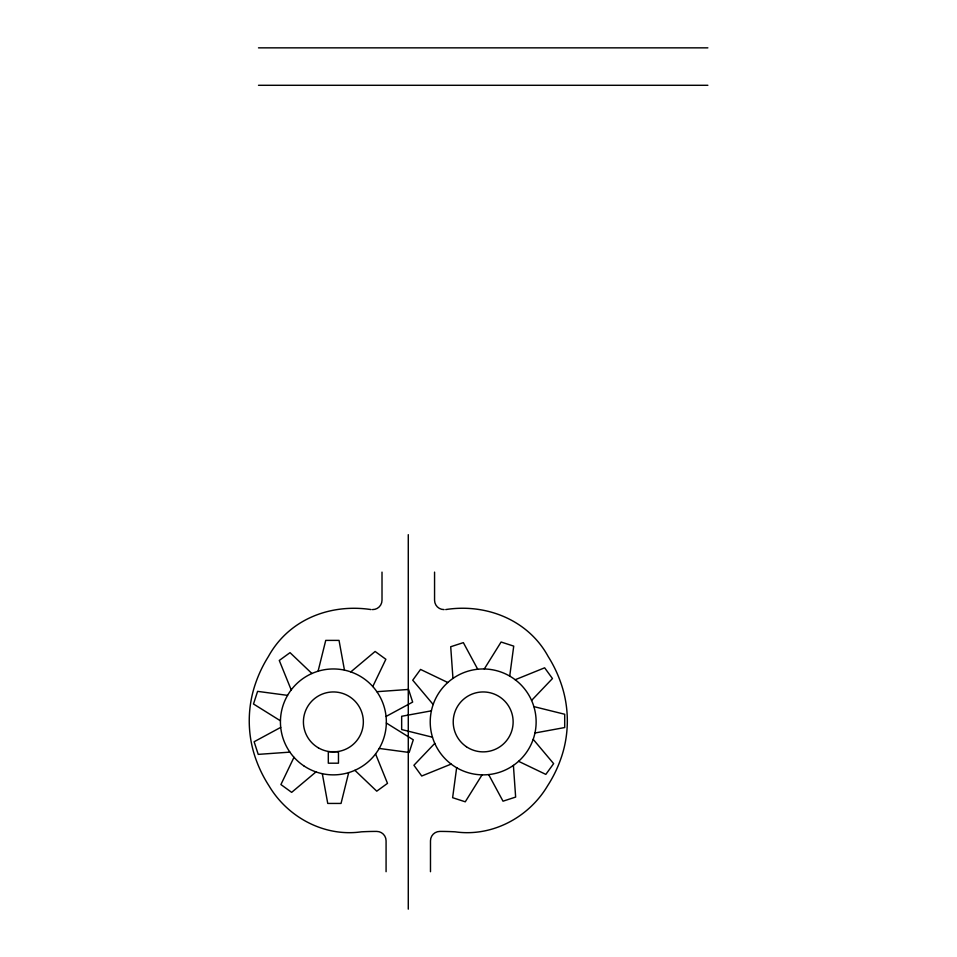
<?xml version="1.0" encoding="UTF-8"?>
<svg xmlns="http://www.w3.org/2000/svg" width="957" height="957" viewBox="0 0 957 957"><rect width="100%" height="100%" fill="white"/><g stroke="black" fill="none" stroke-linecap="round" stroke-linejoin="round"><path stroke-width="1.44" d="M456.645 767.741L452.625 797.695L465.269 801.81L482.065 774.859M509.722 676.085L513.73 646.119L501.097 642.015L484.29 668.967M318.083 671.216L325.739 640.389L339.029 640.389L344.46 670.127M348.695 772.61L341.039 803.437L327.749 803.437L322.318 773.699M293.99 757.298L280.915 784.549L291.658 792.36L315.966 771.928M372.787 686.528L385.862 659.277L375.12 651.466L350.812 671.898M434.777 743.386L413.914 765.265L421.726 776.019L451.154 764.093M531.59 700.428L552.452 678.549L544.641 667.807L515.201 679.733M280.712 727.38L254.119 741.747L258.223 754.379L289.899 752.13M386.066 716.446L412.658 702.079L408.555 689.447L376.879 691.696M431.392 710.836L401.665 716.279L401.665 729.557L432.48 737.213M534.975 732.99L564.702 727.547L564.702 714.257L533.886 706.613M445.735 609.573C485.749 603.257 528.097 619.622 548.17 656.514A128.31 128.31 0 0 1 560.922 683.095C569.606 707.809 569.475 735.359 560.419 759.954A126.683 126.683 0 0 1 547.548 785.864C528.695 817.613 491.898 837.112 455.149 831.824C450.041 831.561 444.945 831.394 439.825 831.418A9.367 9.367 0 0 0 430.483 840.784L430.483 871.707M444.12 609.585L444.012 609.585A9.367 9.367 0 0 1 434.562 600.23L434.562 572.119M258.498 47.85L707.869 47.85M258.498 85.293L707.869 85.293M372.452 609.585L372.56 609.585A9.367 9.367 0 0 0 382.01 600.23L382.01 572.119M371.053 609.573C330.56 603.46 289.062 619.071 268.403 656.514A128.31 128.31 0 0 0 255.651 683.095C246.966 707.809 247.097 735.359 256.153 759.954A126.683 126.683 0 0 0 269.025 785.864C287.878 817.613 324.674 837.112 361.423 831.824C366.519 831.561 371.627 831.394 376.735 831.418A9.367 9.367 0 0 1 386.078 840.784L386.078 871.707M287.555 695.368L257.6 691.361L253.497 703.993L280.437 720.8M379.223 748.446L409.177 752.465L413.28 739.821L386.341 723.025M447.792 682.508L420.542 669.433L412.73 680.188L433.174 704.496M518.574 761.305L545.825 774.392L553.636 763.638L533.193 739.33M311.91 673.501L290.031 652.65L279.277 660.462L291.203 689.889M354.868 770.313L376.747 791.176L387.501 783.364L375.575 753.937M477.71 669.23L463.355 642.637L450.711 646.741L452.96 678.417M488.656 774.584L503.011 801.188L515.644 797.073L513.407 765.397M408.28 534.676L408.28 909.15M338.467 751.676L328.311 751.676L328.311 763.196L338.467 763.196L338.467 751.676M456.704 767.777A52.958 52.958 0 0 0 536.135 721.913A52.958 52.958 0 0 0 456.704 676.049A52.958 52.958 0 0 0 456.704 767.777M466.394 746.723A29.954 29.954 0 0 0 513.06 724.042A29.954 29.954 0 0 0 470.09 694.961A29.954 29.954 0 0 0 466.394 746.723M303.704 765.767A52.958 52.958 0 0 0 386.209 725.693A52.958 52.958 0 0 0 310.247 674.278A52.958 52.958 0 0 0 303.704 765.767M318.406 747.86A29.954 29.954 0 0 0 363.349 721.913A29.954 29.954 0 0 0 318.406 695.966A29.954 29.954 0 0 0 318.406 747.86"/></g></svg>
